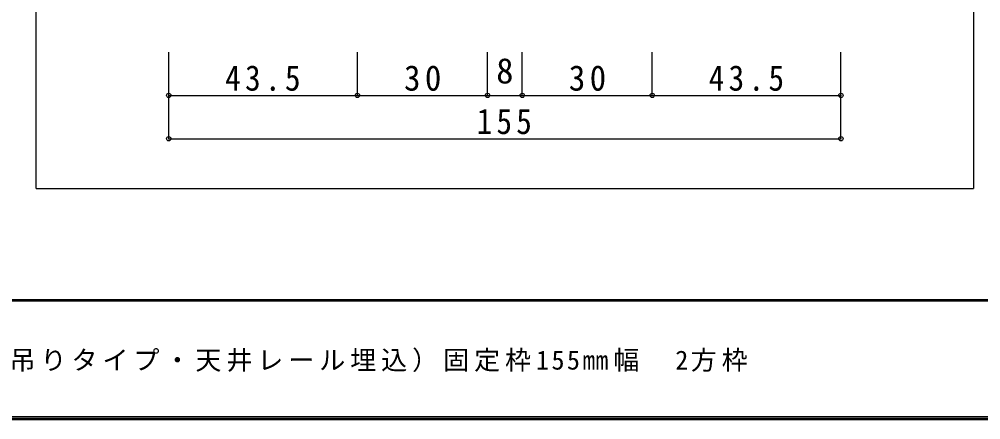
# Model space of a CAD drawing. Units: millimetres at full size, sheet at 1:5, with parts at other scales. Extents: x -973 to 977, y -718 to 696.
# Drawn here: x -557 to -2, y -701 to -470 of the extents above; entities that cross this region are included whole.
import ezdxf
from ezdxf.enums import TextEntityAlignment as Align

# ---------------------------------------------------------------- set-up
doc = ezdxf.new("R2010")
doc.units = ezdxf.units.MM
doc.header["$LTSCALE"] = 5
doc.header["$PDMODE"] = 32
doc.header["$PDSIZE"] = 2.5
for name, color, linetype in [('0-A_文字', 3, 'Continuous'), ('1-0_補助線', 7, 'Continuous'), ('F-1_枠', 6, 'Continuous'), ('F-A_文字', 7, 'Continuous')]:
    doc.layers.add(name, color=color, linetype=linetype)
doc.styles.add('ＭＳ ゴシック', font='')
doc.styles.get('ＭＳ ゴシック').set_extended_font_data('MS Gothic')

msp = doc.modelspace()

# ---------------------------------------------------------------- linework, layer by layer
at = {"layer": '0-A_文字'}
for p in [(-6.56, -96.475), (-547.048, -567.5)]:
    msp.add_line(p, (-6.56, -567.5), dxfattribs=at)
msp.add_lwpolyline([(-547.048, -567.5), (-547.048, -96.475), (-6.56, -96.475)], dxfattribs=at)
at = {"layer": '1-0_補助線', "color": 4}
for p, q in [((-470.554, -513.731), (-470.554, -488.731)), ((-361.804, -513.731), (-361.804, -488.731)), ((-286.804, -513.731), (-286.804, -488.731)), ((-266.804, -513.731), (-266.804, -488.731)), ((-191.804, -513.731), (-191.804, -488.731)), ((-83.054, -513.731), (-83.054, -488.731)), ((-470.554, -513.731), (-361.804, -513.731)), ((-470.554, -538.731), (-470.554, -513.731)), ((-361.804, -513.731), (-286.804, -513.731)), ((-286.804, -513.731), (-266.804, -513.731)), ((-266.804, -513.731), (-191.804, -513.731)), ((-191.804, -513.731), (-83.054, -513.731)), ((-83.054, -538.731), (-83.054, -513.731)), ((-470.554, -538.731), (-83.054, -538.731))]:
    msp.add_line(p, q, dxfattribs=at)
at = {"layer": '1-0_補助線'}
for p in [(-470.554, -513.731), (-361.804, -513.731), (-286.804, -513.731), (-266.804, -513.731), (-191.804, -513.731), (-83.054, -513.731), (-470.554, -538.731), (-83.054, -538.731)]:
    msp.add_point(p, dxfattribs=at)
at = {"layer": 'F-1_枠'}
for p, q in [((976.653, -631.667), (-973.347, -631.667)), ((976.653, -632.5), (-973.347, -632.5)), ((976.653, -699.167), (-973.347, -699.167)), ((976.653, -700), (-973.347, -700)), ((976.653, -700.833), (-973.347, -700.833))]:
    msp.add_line(p, q, dxfattribs=at)

# ---------------------------------------------------------------- texts
at = {"layer": '1-0_補助線', "style": 'ＭＳ ゴシック'}
msp.add_text('8', height=14.66, dxfattribs=at).set_placement((-281.804, -511.231), align=Align.BOTTOM_LEFT)
at = {"layer": '1-0_補助線', "char_height": 14.66, "attachment_point": 7, "style": 'ＭＳ ゴシック'}
for s, insert in [('\\T1.28;\\W0.9;43.5', (-438.054, -511.231)), ('\\T1.27;\\W0.95;30', (-334.929, -511.231)), ('\\T1.27;\\W0.95;30', (-239.929, -511.231)), ('\\T1.28;\\W0.9;43.5', (-159.304, -511.231)), ('\\T1.27;\\W0.9;155', (-293.054, -536.231))]:
    msp.add_mtext(s, dxfattribs=dict(at, insert=insert))
at = {"layer": 'F-A_文字', "insert": (-847.938, -673.333), "char_height": 11, "attachment_point": 7, "style": 'ＭＳ ゴシック'}
msp.add_mtext('\\T1.19;ドレタス\u3000H24\\~４枚引き違い戸（上吊りタイプ・天井レール埋込）固定枠155㎜幅\u30002方枠', dxfattribs=at)

doc.saveas('drawing.dxf')
